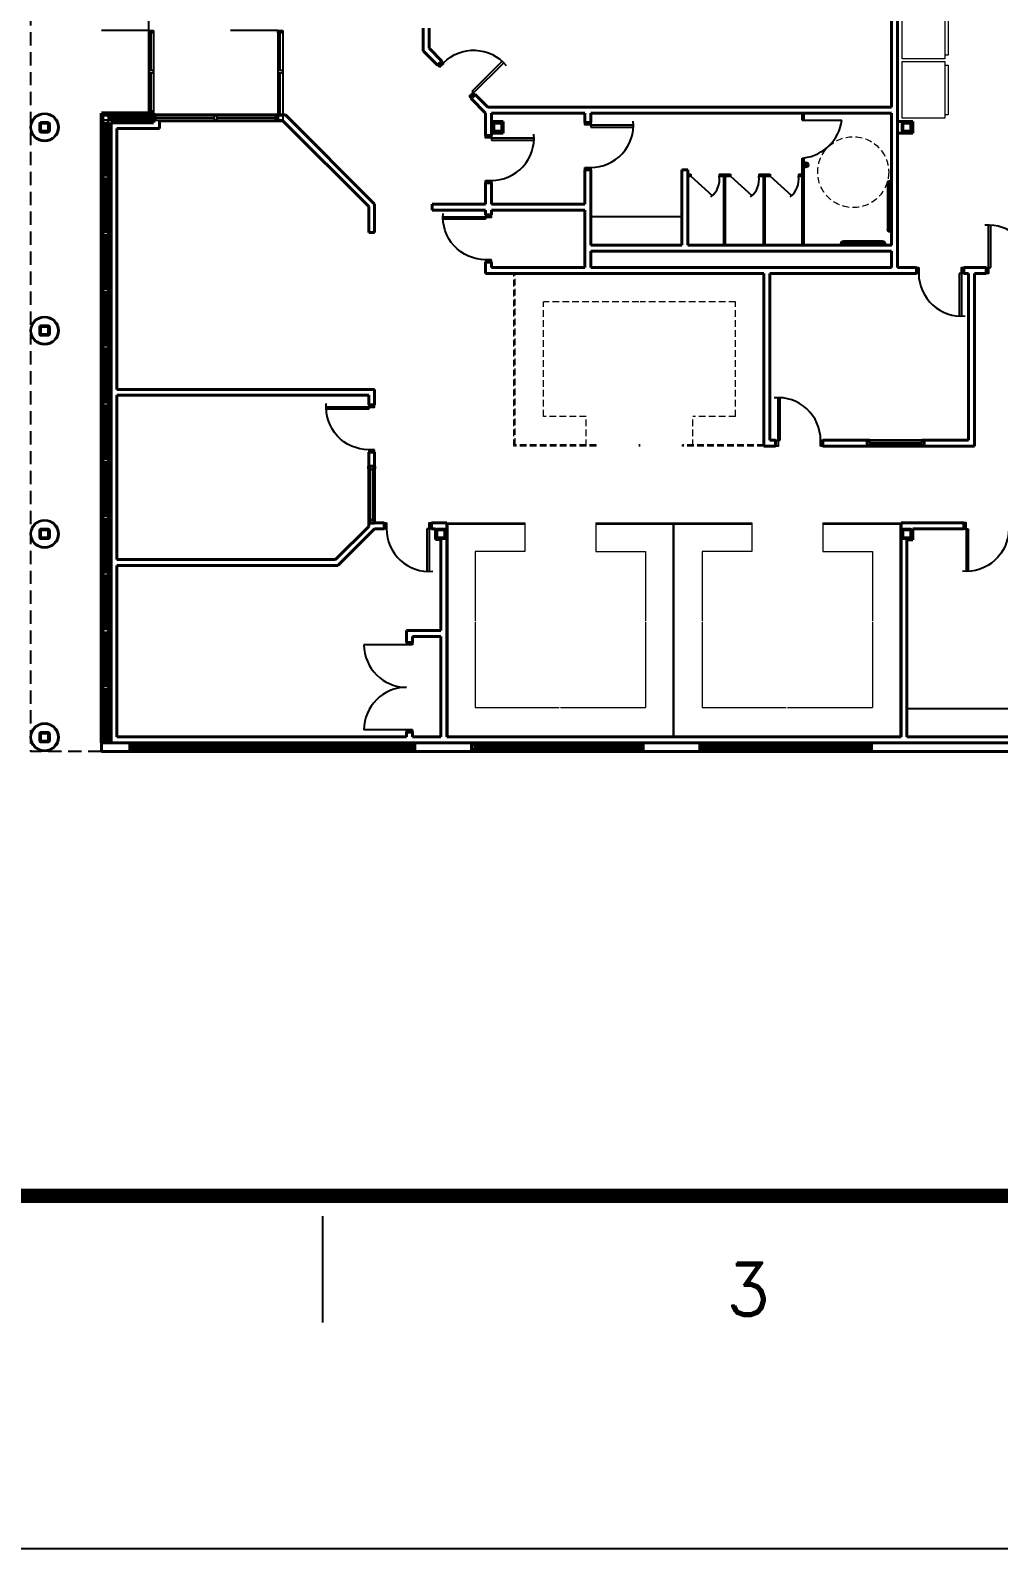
# Model space of a CAD drawing. Header units: inches. Extents: x -1028 to 37906, y -2339 to 19896.
# Drawn here: x 278 to 1096, y -2339 to -1055 of the extents above; entities that cross this region are included whole.
import ezdxf
from ezdxf.enums import TextEntityAlignment as Align

# ---------------------------------------------------------------- set-up
doc = ezdxf.new("R2010")
doc.units = ezdxf.units.IN
doc.header["$LTSCALE"] = 90
doc.header["$MEASUREMENT"] = 0
doc.linetypes.add('HIDDEN2', pattern=[0.1875, 0.125, -0.0625])
doc.linetypes.add('X02461AFP1$0$HIDDEN4', pattern=[0.09375, 0.0625, -0.03125])
for name, color, linetype in [('BORD', 96, 'Continuous'), ('EXTRA', 35, 'Continuous'), ('FDIM', 2, 'Continuous'), ('TEXTL', 2, 'Continuous')]:
    doc.layers.add(name, color=color, linetype=linetype)
for name, color, linetype, lineweight in [('X02461AFP1$0$UCNT', 4, 'Continuous', 25), ('X02461AFP1$0$UCOLS', 6, 'Continuous', 40), ('X02461AFP1$0$UCOLS1', 2, 'Continuous', 25), ('X02461AFP1$0$UCOLS2', 2, 'Continuous', 25), ('X02461AFP1$0$UCOLS3', 6, 'Continuous', 40), ('X02461AFP1$0$UDR', 1, 'Continuous', 25), ('X02461AFP1$0$UFLD', 4, 'Continuous', 25), ('X02461AFP1$0$UFUT_FURN', 9, 'X02461AFP1$0$HIDDEN4', 13), ('X02461AFP1$0$UGL', 2, 'Continuous', 25), ('X02461AFP1$0$UHANDICAP', 8, 'X02461AFP1$0$HIDDEN4', 13), ('X02461AFP1$0$UKIT_EQ', 9, 'Continuous', 13), ('X02461AFP1$0$UMEZZ', 2, 'HIDDEN2', 25), ('X02461AFP1$0$UPLMA', 1, 'Continuous', 25), ('X02461AFP1$0$UPWALL', 9, 'Continuous', 13), ('X02461AFP1$0$USIDEWALK', 4, 'Continuous', 25), ('X02461AFP1$0$UTACC', 1, 'Continuous', 25), ('X02461AFP1$0$UWC2', 3, 'Continuous', 50), ('X02461AFP1$0$UWI2', 6, 'Continuous', 40), ('X02461AFP1$0$UWIN_GL', 2, 'Continuous', 25), ('X02461AFP1$0$UWINJ', 4, 'Continuous', 25), ('X02461AFP1$0$UWS1', 6, 'Continuous', 40), ('X02461AFP1$0$UWT', 7, 'Continuous', 40)]:
    doc.layers.add(name, color=color, linetype=linetype, lineweight=lineweight)
doc.styles.add('DCMARCH', font='stylu.ttf', dxfattribs={"width": 0.75, "oblique": 15})
doc.styles.add('Romand', font='romand.shx')
doc.styles.add('Simplex', font='simplex.shx')

# ---------------------------------------------------------------- blocks, each defined once
blk = doc.blocks.new('sbord_d')
at = {"layer": 'BORD'}
blk.add_line((4, -0.0625), (4, -0.3125), dxfattribs=at)
at = {"layer": 'BORD', "const_width": 0.0313}
blk.add_lwpolyline([(-0.0156, -0.0156), (32.0156, -0.0156), (32.0156, 20.0156), (-0.0156, 20.0156)], close=True, dxfattribs=at)
at = {"layer": 'EXTRA'}
for points in [[(-0.3125, -0.8438), (32.3125, -0.8438), (32.3125, 20.8438), (-0.3125, 20.8438)], [(0, 0), (32, 0), (32, 20), (0, 20)]]:
    blk.add_lwpolyline(points, close=True, dxfattribs=at)
at = {"layer": 'BORD', "style": 'Romand'}
blk.add_text('3', height=0.125, dxfattribs=at).set_placement((5, -0.2344), align=Align.MIDDLE)
at = {"layer": 'TEXTL', "flags": 8}
for tag, height, style, p in [('TITLE1', 0.1562, 'Simplex', (30.2656, 2.776)), ('TITLE2', 0.1562, 'Simplex', (30.2656, 2.4427)), ('CHK', 0.0938, 'Simplex', (29.8281, 0.8828)), ('APP', 0.0938, 'Simplex', (30.7031, 0.8828)), ('JOB#', 0.125, 'Romand', (30.1198, 0.1328)), ('SHT', 0.125, 'Romand', (31.1927, 0.1328)), ('REV', 0.125, 'Romand', (31.7891, 0.1328))]:
    blk.add_attdef(tag, text='', height=height, dxfattribs=dict(at, style=style)).set_placement(p, align=Align.MIDDLE)
at = {"layer": 'TEXTL', "style": 'Simplex', "flags": 8}
for tag, height, p in [('CUSTOMER', 0.1562, (30.2656, 1.6968)), ('LOCATION', 0.125, (30.2656, 1.3635)), ('REVC', 0.0781, (20.2594, 0.9448)), ('CCHK', 0.0781, (27.2554, 0.9434)), ('REVB', 0.0781, (20.2594, 0.6948)), ('BCHK', 0.0781, (27.2554, 0.6834)), ('REVA', 0.0781, (20.2594, 0.4448)), ('ACHK', 0.0781, (27.2554, 0.4434))]:
    blk.add_attdef(tag, text='', height=height, dxfattribs=at).set_placement(p, align=Align.CENTER)
at = {"layer": 'TEXTL', "flags": 8}
for tag, p, height, style in [('REVCDESC', (20.6253, 0.9434), 0.0781, 'Simplex'), ('REVBDESC', (20.6253, 0.6834), 0.0781, 'Simplex'), ('REVADESC', (20.6253, 0.4434), 0.0781, 'Simplex'), ('DWG#', (30.0549, -0.5661), 0.0938, 'Romand')]:
    blk.add_attdef(tag, p, '', height=height, dxfattribs=dict(at, style=style))
at = {"layer": 'TEXTL', "style": 'DCMARCH', "oblique": 15, "width": 0.75, "flags": 8}
for tag, p in [('CBY', (26.7554, 0.9434)), ('BBY', (26.7554, 0.6834)), ('ABY', (26.7554, 0.4434))]:
    blk.add_attdef(tag, text='', height=0.0781, dxfattribs=at).set_placement(p, align=Align.CENTER)
at = {"layer": 'TEXTL', "style": 'Simplex', "flags": 8}
for tag, height, width, p, p2 in [('CAPP', 0.0781, 1.292308, (27.5883, 0.9437), (27.9633, 0.9437)), ('CDT', 0.0781, 1.866, (28.0712, 0.9434), (28.46, 0.9434)), ('SCALE', 0.0938, 1.702732, (31.2344, 0.8374), (31.9413, 0.8374)), ('BAPP', 0.0781, 1.292308, (27.5883, 0.6834), (27.9633, 0.6834)), ('BDT', 0.0781, 1.866, (28.0712, 0.6831), (28.46, 0.6831)), ('PLOT#', 0.0938, 8.555556, (31.2344, 0.4624), (31.9219, 0.4624)), ('DATE', 0.0938, 2.134634, (28.6094, 0.4624), (29.3146, 0.4624)), ('CHKDT', 0.0938, 1.555556, (29.4844, 0.4624), (30.1719, 0.4624)), ('APPDT', 0.0938, 1.555556, (30.3594, 0.4624), (31.0469, 0.4624)), ('AAPP', 0.0781, 1.275949, (27.5881, 0.4434), (27.9631, 0.4434)), ('ADT', 0.0781, 1.833263, (28.0712, 0.4434), (28.46, 0.4434))]:
    blk.add_attdef(tag, text='', height=height, dxfattribs=dict(at, width=width)).set_placement(p, p2, align=Align.FIT)
at = {"layer": 'TEXTL', "style": 'DCMARCH', "oblique": 15, "width": 0.75, "flags": 8}
blk.add_attdef('DRBY', (28.5931, 0.8208), '', height=0.125, dxfattribs=at)
blk = doc.blocks.new('X02461AFP1$0$30DRM')
for p, q in [((2, 2.5), (2, 38.5)), ((3.8, 2.5), (3.8, 38.4)), ((2, 2.5), (3.8, 2.5)), ((3.8, 2.5), (3.8, 2.5))]:
    blk.add_line(p, q)
for points in [[(0, -2.5), (0, 2.5), (2, 2.5), (2, -2.5)], [(38, -2.5), (38, 2.5), (40, 2.5), (40, -2.5)]]:
    blk.add_lwpolyline(points, close=True)
blk.add_arc((2, 2.5), 36, 0, 95)
blk = doc.blocks.new('X02461AFP1$0$HC_GRBAR')
at = {"layer": 'Defpoints'}
for p, q in [((0, 0), (0, -0.1)), ((0.1, -0.1), (-0.1, -0.1))]:
    blk.add_line(p, q, dxfattribs=at)
at = {"layer": 'X02461AFP1$0$UPLMA'}
for p, q in [((0, 55.4), (0, 52.4)), ((0.5, 55.4), (0, 55.4)), ((0, 52.4), (0.5, 52.4)), ((0.5, 52.4), (0.5, 55.4)), ((0.5, 54.7), (1.2, 54.7)), ((0.5, 53.2), (1.2, 53.2)), ((2, 52.4), (2, 13.4)), ((3.5, 52.4), (3.5, 13.4)), ((0, 10.4), (0, 13.4)), ((0, 13.4), (0.5, 13.4)), ((0.5, 13.4), (0.5, 10.4)), ((0.5, 10.4), (0, 10.4)), ((0.5, 12.7), (1.2, 12.7)), ((0.5, 11.2), (1.2, 11.2)), ((4.6, 0.4), (7.6, 0.4)), ((4.6, -0.1), (4.6, 0.4)), ((5.3, 0.4), (5.3, 1.2)), ((6.8, 0.4), (6.8, 1.2)), ((7.6, 3.4), (40.6, 3.4)), ((7.6, 1.9), (40.6, 1.9)), ((7.6, 0.4), (7.6, -0.1)), ((43.6, 0.4), (40.6, 0.4)), ((40.6, 0.4), (40.6, -0.1)), ((41.3, 0.4), (41.3, 1.2)), ((42.8, 0.4), (42.8, 1.2)), ((43.6, -0.1), (43.6, 0.4)), ((7.6, -0.1), (4.6, -0.1)), ((40.6, -0.1), (43.6, -0.1))]:
    blk.add_line(p, q, dxfattribs=at)
for centre, radius, start, end in [((1.2, 52.4), 0.75, 0, 90), ((1.2, 52.4), 2.25, 0, 90), ((1.2, 13.4), 2.25, 270, 0), ((1.2, 13.4), 0.75, 270, 0), ((7.6, 1.2), 2.25, 90, 180), ((7.6, 1.2), 0.75, 90, 180), ((40.6, 1.2), 2.25, 0, 90), ((40.6, 1.2), 0.75, 0, 90)]:
    blk.add_arc(centre, radius, start, end, dxfattribs=at)
blk = doc.blocks.new('X02461AFP1$0$VENDING')
at = {"color": 0}
for p, q in [((-24, 0), (-24, -36)), ((24, 0), (-24, 0)), ((24, -36), (24, 0)), ((-24, -36), (24, -36)), ((-21, -36), (-21, -39)), ((21, -39), (21, -36)), ((-21, -39), (21, -39))]:
    blk.add_line(p, q, dxfattribs=at)

msp = doc.modelspace()

# ---------------------------------------------------------------- linework, layer by layer
at = {"layer": 'X02461AFP1$0$UCNT'}
for p, q in [((828.729483, -1212.769683), (751.729483, -1212.769683)), ((1018.978386, -1628.769683), (1145.978386, -1628.769683))]:
    msp.add_line(p, q, dxfattribs=at)
at = {"layer": 'X02461AFP1$0$UCOLS'}
for points in [[(292.729483, -1141.019683, 0.4142135624), (293.979483, -1139.769683), (293.979483, -1134.269683, 0.4142135624), (292.729483, -1133.019683), (287.229483, -1133.019683, 0.4142135624), (285.979483, -1134.269683), (285.979483, -1139.769683, 0.4142135624), (287.229483, -1141.019683)], [(292.729483, -1140.394683, 0.4142135624), (293.354483, -1139.769683), (293.354483, -1134.269683, 0.4142135624), (292.729483, -1133.644683), (287.229483, -1133.644683, 0.4142135624), (286.604483, -1134.269683), (286.604483, -1139.769683, 0.4142135624), (287.229483, -1140.394683)], [(675.754465, -1141.019683, 0.4142135624), (677.004465, -1139.769683), (677.004465, -1134.269683, 0.4142135624), (675.754465, -1133.019683), (670.254465, -1133.019683, 0.4142135624), (669.004465, -1134.269683), (669.004465, -1139.769683, 0.4142135624), (670.254465, -1141.019683)], [(675.754465, -1140.394683, 0.4142135624), (676.379465, -1139.769683), (676.379465, -1134.269683, 0.4142135624), (675.754465, -1133.644683), (670.254465, -1133.644683, 0.4142135624), (669.629465, -1134.269683), (669.629465, -1139.769683, 0.4142135624), (670.254465, -1140.394683)], [(1021.728386, -1141.019683, 0.4142135624), (1022.978386, -1139.769683), (1022.978386, -1134.269683, 0.4142135624), (1021.728386, -1133.019683), (1016.228386, -1133.019683, 0.4142135624), (1014.978386, -1134.269683), (1014.978386, -1139.769683, 0.4142135624), (1016.228386, -1141.019683)], [(1021.728386, -1140.394683, 0.4142135624), (1022.353386, -1139.769683), (1022.353386, -1134.269683, 0.4142135624), (1021.728386, -1133.644683), (1016.228386, -1133.644683, 0.4142135624), (1015.603386, -1134.269683), (1015.603386, -1139.769683, 0.4142135624), (1016.228386, -1140.394683)], [(292.729483, -1485.019683, 0.4142135624), (293.979483, -1483.769683), (293.979483, -1478.269683, 0.4142135624), (292.729483, -1477.019683), (287.229483, -1477.019683, 0.4142135624), (285.979483, -1478.269683), (285.979483, -1483.769683, 0.4142135624), (287.229483, -1485.019683)], [(627.728386, -1485.019683, 0.4142135624), (628.978386, -1483.769683), (628.978386, -1478.269683, 0.4142135624), (627.728386, -1477.019683), (622.228386, -1477.019683, 0.4142135624), (620.978386, -1478.269683), (620.978386, -1483.769683, 0.4142135624), (622.228386, -1485.019683)], [(1021.728386, -1485.019683, 0.4142135624), (1022.978386, -1483.769683), (1022.978386, -1478.269683, 0.4142135624), (1021.728386, -1477.019683), (1016.228386, -1477.019683, 0.4142135624), (1014.978386, -1478.269683), (1014.978386, -1483.769683, 0.4142135624), (1016.228386, -1485.019683)], [(292.729483, -1484.394683, 0.4142135624), (293.354483, -1483.769683), (293.354483, -1478.269683, 0.4142135624), (292.729483, -1477.644683), (287.229483, -1477.644683, 0.4142135624), (286.604483, -1478.269683), (286.604483, -1483.769683, 0.4142135624), (287.229483, -1484.394683)], [(627.728386, -1484.394683, 0.4142135624), (628.353386, -1483.769683), (628.353386, -1478.269683, 0.4142135624), (627.728386, -1477.644683), (622.228386, -1477.644683, 0.4142135624), (621.603386, -1478.269683), (621.603386, -1483.769683, 0.4142135624), (622.228386, -1484.394683)], [(1021.728386, -1484.394683, 0.4142135624), (1022.353386, -1483.769683), (1022.353386, -1478.269683, 0.4142135624), (1021.728386, -1477.644683), (1016.228386, -1477.644683, 0.4142135624), (1015.603386, -1478.269683), (1015.603386, -1483.769683, 0.4142135624), (1016.228386, -1484.394683)], [(292.729483, -1657.019683, 0.4142135624), (293.979483, -1655.769683), (293.979483, -1650.269683, 0.4142135624), (292.729483, -1649.019683), (287.229483, -1649.019683, 0.4142135624), (285.979483, -1650.269683), (285.979483, -1655.769683, 0.4142135624), (287.229483, -1657.019683)], [(292.729483, -1656.394683, 0.4142135624), (293.354483, -1655.769683), (293.354483, -1650.269683, 0.4142135624), (292.729483, -1649.644683), (287.229483, -1649.644683, 0.4142135624), (286.604483, -1650.269683), (286.604483, -1655.769683, 0.4142135624), (287.229483, -1656.394683)]]:
    msp.add_lwpolyline(points, format="xyb", close=True, dxfattribs=at)
at = {"layer": 'X02461AFP1$0$UCOLS1'}
for centre, radius in [((289.979483, -1137.019683), 12), ((289.979483, -1137.019683), 11.25), ((289.979483, -1481.019683), 12), ((289.979483, -1481.019683), 11.25), ((289.979483, -1653.019683), 12), ((289.979483, -1653.019683), 11.25)]:
    msp.add_circle(centre, radius, dxfattribs=at)
at = {"layer": 'X02461AFP1$0$UCOLS2'}
for radius in [12, 11.25]:
    msp.add_circle((289.979483, -1309.019683), radius, dxfattribs=at)
at = {"layer": 'X02461AFP1$0$UCOLS3'}
for points in [[(292.729483, -1313.019683, 0.4142135624), (293.979483, -1311.769683), (293.979483, -1306.269683, 0.4142135624), (292.729483, -1305.019683), (287.229483, -1305.019683, 0.4142135624), (285.979483, -1306.269683), (285.979483, -1311.769683, 0.4142135624), (287.229483, -1313.019683)], [(292.729483, -1312.394683, 0.4142135624), (293.354483, -1311.769683), (293.354483, -1306.269683, 0.4142135624), (292.729483, -1305.644683), (287.229483, -1305.644683, 0.4142135624), (286.604483, -1306.269683), (286.604483, -1311.769683, 0.4142135624), (287.229483, -1312.394683)]]:
    msp.add_lwpolyline(points, format="xyb", close=True, dxfattribs=at)
at = {"layer": 'X02461AFP1$0$UDR'}
for p, q in [((377.979483, -1055.019683), (337.979483, -1055.019683)), ((487.229483, -1055.019683), (447.229483, -1055.019683)), ((595.978386, -1574.769683), (559.978386, -1574.769683)), ((600.978386, -1572.769683), (595.978386, -1572.769683)), ((595.978386, -1572.769683), (595.978386, -1574.769683)), ((600.978386, -1574.769683), (595.978386, -1574.769683)), ((600.978386, -1572.769683), (600.978386, -1574.769683)), ((595.978386, -1646.769683), (559.978386, -1646.769683)), ((600.978386, -1646.769683), (595.978386, -1646.769683)), ((595.978386, -1648.769683), (595.978386, -1646.769683)), ((600.978386, -1648.769683), (595.978386, -1648.769683)), ((600.978386, -1646.769683), (600.978386, -1648.769683))]:
    msp.add_line(p, q, dxfattribs=at)
for centre, start, end in [((595.978386, -1574.769683), 180, 270), ((595.978386, -1646.769683), 90, 180)]:
    msp.add_arc(centre, 36, start, end, dxfattribs=at)
at = {"layer": 'X02461AFP1$0$UFLD'}
for p, q in [((931.917663, -1167.165866), (931.917663, -1170.405137)), ((932.867077, -1166.620447), (932.867077, -1170.950556)), ((933.658256, -1166.542615), (933.658256, -1171.028388)), ((934.60767, -1166.838788), (934.60767, -1170.732215))]:
    msp.add_line(p, q, dxfattribs=at)
msp.add_circle((933.479483, -1168.785501), 2.25, dxfattribs=at)
at = {"layer": 'X02461AFP1$0$UFUT_FURN'}
for p, q in [((686.729483, -1406.769683), (686.729483, -1260.769683)), ((687.729483, -1405.769683), (687.729483, -1260.769683)), ((711.729483, -1381.769683), (711.729483, -1284.769683)), ((792.351002, -1284.769683), (711.729483, -1284.769683)), ((873.972521, -1284.769683), (793.351002, -1284.769683)), ((873.972521, -1381.769683), (873.972521, -1284.769683)), ((747.729483, -1381.769683), (711.729483, -1381.769683)), ((747.729483, -1406.769683), (747.729483, -1381.769683)), ((837.972521, -1406.769683), (837.972521, -1381.769683)), ((873.972521, -1381.769683), (837.972521, -1381.769683)), ((756.351002, -1406.769683), (686.729483, -1406.769683)), ((756.351002, -1405.769683), (687.729483, -1405.769683)), ((756.351002, -1406.769683), (756.351002, -1405.769683)), ((793.351002, -1405.769683), (792.351002, -1405.769683)), ((793.351002, -1406.769683), (792.351002, -1406.769683)), ((897.972521, -1405.769683), (829.351002, -1405.769683)), ((829.351002, -1406.769683), (829.351002, -1405.769683)), ((897.972521, -1406.769683), (829.351002, -1406.769683))]:
    msp.add_line(p, q, dxfattribs=at)
at = {"layer": 'X02461AFP1$0$UGL'}
for p, q in [((377.979483, -1055.019683), (377.979483, -1125.019683)), ((377.979483, -1055.019683), (381.979483, -1055.019683)), ((381.979483, -1055.019683), (381.979483, -1125.019683)), ((487.229483, -1055.019683), (487.229483, -1131.019683)), ((487.229483, -1055.019683), (491.229483, -1055.019683)), ((491.229483, -1055.019683), (491.229483, -1131.019683)), ((339.604483, -1127.019683), (339.604483, -1655.769683)), ((339.604483, -1127.019683), (379.979483, -1127.019683)), ((343.604483, -1129.019683), (343.604483, -1655.769683)), ((383.979483, -1127.019683), (485.229483, -1127.019683)), ((343.604483, -1131.019683), (381.979483, -1131.019683)), ((383.979483, -1131.019683), (485.229483, -1131.019683)), ((602.979483, -1659.123545), (361.979483, -1659.123545)), ((602.979483, -1663.123545), (361.979483, -1663.123545)), ((795.979483, -1659.123545), (650.979483, -1659.123545)), ((795.979483, -1663.123545), (650.979483, -1663.123545)), ((986.979483, -1659.123545), (843.979483, -1659.123545)), ((986.979483, -1663.123545), (843.979483, -1663.123545))]:
    msp.add_line(p, q, dxfattribs=at)
at = {"layer": 'X02461AFP1$0$UGL', "color": 2, "lineweight": 25}
for p, q in [((379.979483, -1089.019683), (379.979483, -1057.019683)), ((489.229483, -1089.019683), (489.229483, -1057.019683)), ((379.979483, -1123.019683), (379.979483, -1091.019683)), ((489.229483, -1127.019683), (489.229483, -1091.019683)), ((345.604483, -1128.519683), (379.979483, -1128.519683)), ((345.604483, -1129.519683), (379.979483, -1129.519683)), ((383.979483, -1129.019683), (433.604483, -1129.019683)), ((435.604483, -1129.019683), (485.229483, -1129.019683))]:
    msp.add_line(p, q, dxfattribs=at)
for points in [[(381.979483, -1055.019683), (381.979483, -1057.019683), (377.979483, -1057.019683), (377.979483, -1055.019683)], [(491.229483, -1055.019683), (491.229483, -1057.019683), (487.229483, -1057.019683), (487.229483, -1055.019683)], [(381.979483, -1091.019683), (381.979483, -1089.019683), (377.979483, -1089.019683), (377.979483, -1091.019683)], [(491.229483, -1091.019683), (491.229483, -1089.019683), (487.229483, -1089.019683), (487.229483, -1091.019683)], [(343.604483, -1131.019683), (345.604483, -1131.019683), (345.604483, -1127.019683), (343.604483, -1127.019683)], [(381.979483, -1123.019683), (381.979483, -1125.019683), (377.979483, -1125.019683), (377.979483, -1123.019683)], [(379.979483, -1127.019683), (381.979483, -1127.019683), (381.979483, -1131.019683), (379.979483, -1131.019683)], [(383.979483, -1127.019683), (381.979483, -1127.019683), (381.979483, -1131.019683), (383.979483, -1131.019683)], [(433.604483, -1127.019683), (435.604483, -1127.019683), (435.604483, -1131.019683), (433.604483, -1131.019683)], [(485.229483, -1127.019683), (487.229483, -1127.019683), (487.229483, -1131.019683), (485.229483, -1131.019683)], [(491.229483, -1127.019683), (491.229483, -1131.019683), (487.229483, -1131.019683), (487.229483, -1127.019683)], [(339.604483, -1131.019683), (339.604483, -1133.019683), (343.604483, -1133.019683), (343.604483, -1131.019683)], [(339.604483, -1178.019683), (339.604483, -1180.019683), (343.604483, -1180.019683), (343.604483, -1178.019683)], [(339.604483, -1226.019683), (339.604483, -1228.019683), (343.604483, -1228.019683), (343.604483, -1226.019683)], [(339.604483, -1274.019683), (339.604483, -1276.019683), (343.604483, -1276.019683), (343.604483, -1274.019683)], [(339.604483, -1322.019683), (339.604483, -1324.019683), (343.604483, -1324.019683), (343.604483, -1322.019683)], [(339.604483, -1370.019683), (339.604483, -1372.019683), (343.604483, -1372.019683), (343.604483, -1370.019683)], [(339.604483, -1418.019683), (339.604483, -1420.019683), (343.604483, -1420.019683), (343.604483, -1418.019683)], [(339.604483, -1466.019683), (339.604483, -1468.019683), (343.604483, -1468.019683), (343.604483, -1466.019683)], [(339.604483, -1514.019683), (339.604483, -1516.019683), (343.604483, -1516.019683), (343.604483, -1514.019683)], [(339.604483, -1562.019683), (339.604483, -1564.019683), (343.604483, -1564.019683), (343.604483, -1562.019683)], [(339.604483, -1610.019683), (339.604483, -1612.019683), (343.604483, -1612.019683), (343.604483, -1610.019683)], [(339.604483, -1655.769683), (339.604483, -1657.769683), (343.604483, -1657.769683), (343.604483, -1655.769683)], [(363.979483, -1663.123545), (361.979483, -1663.123545), (361.979483, -1659.123545), (363.979483, -1659.123545)], [(410.979483, -1663.123545), (408.979483, -1663.123545), (408.979483, -1659.123545), (410.979483, -1659.123545)], [(458.979483, -1663.123545), (456.979483, -1663.123545), (456.979483, -1659.123545), (458.979483, -1659.123545)], [(506.979483, -1663.123545), (504.979483, -1663.123545), (504.979483, -1659.123545), (506.979483, -1659.123545)], [(554.979483, -1663.123545), (552.979483, -1663.123545), (552.979483, -1659.123545), (554.979483, -1659.123545)], [(602.979483, -1663.123545), (600.979483, -1663.123545), (600.979483, -1659.123545), (602.979483, -1659.123545)], [(652.979483, -1663.123545), (650.979483, -1663.123545), (650.979483, -1659.123545), (652.979483, -1659.123545)], [(700.979483, -1663.123545), (698.979483, -1663.123545), (698.979483, -1659.123545), (700.979483, -1659.123545)], [(748.979483, -1663.123545), (746.979483, -1663.123545), (746.979483, -1659.123545), (748.979483, -1659.123545)], [(795.979483, -1663.123545), (793.979483, -1663.123545), (793.979483, -1659.123545), (795.979483, -1659.123545)], [(845.979483, -1663.123545), (843.979483, -1663.123545), (843.979483, -1659.123545), (845.979483, -1659.123545)], [(893.979483, -1663.123545), (891.979483, -1663.123545), (891.979483, -1659.123545), (893.979483, -1659.123545)], [(941.979483, -1663.123545), (939.979483, -1663.123545), (939.979483, -1659.123545), (941.979483, -1659.123545)], [(988.979483, -1663.123545), (986.979483, -1663.123545), (986.979483, -1659.123545), (988.979483, -1659.123545)]]:
    msp.add_lwpolyline(points, close=True, dxfattribs=at)
msp.add_lwpolyline([(343.604483, -1127.019683), (343.604483, -1129.019683)], dxfattribs=at)
at = {"layer": 'X02461AFP1$0$UHANDICAP'}
msp.add_circle((973.555829, -1174.953614), 30, dxfattribs=at)
at = {"layer": 'X02461AFP1$0$UMEZZ'}
for p in [(277.979483, -449.019683), (337.979483, -1665.019683)]:
    msp.add_line(p, (277.979483, -1665.019683), dxfattribs=at)
at = {"layer": 'X02461AFP1$0$UPLMA'}
for p, q in [((930.479483, -1131.019683), (930.479483, -1125.019683)), ((931.979483, -1131.019683), (931.979483, -1125.019683)), ((930.479483, -1131.019683), (931.979483, -1131.019683)), ((931.979483, -1131.019683), (963.979483, -1131.019683)), ((930.479483, -1236.769683), (930.479483, -1163.019683)), ((930.479483, -1163.019683), (931.979483, -1163.019683)), ((931.979483, -1236.769683), (931.979483, -1163.019683)), ((833.729483, -1176.769683), (836.229483, -1176.769683)), ((833.729483, -1178.269683), (836.229483, -1178.269683)), ((836.229483, -1176.769683), (836.229483, -1178.269683)), ((836.229483, -1178.269683), (854.339314, -1194.749812)), ((860.229483, -1176.769683), (860.229483, -1178.269683)), ((860.229483, -1176.769683), (869.729483, -1176.769683)), ((860.229483, -1178.269683), (869.729483, -1178.269683)), ((864.229483, -1236.769683), (864.229483, -1178.269683)), ((865.729483, -1236.769683), (865.729483, -1178.269683)), ((869.729483, -1176.769683), (869.729483, -1178.269683)), ((869.729483, -1178.269683), (887.839314, -1194.749812)), ((893.729483, -1176.769683), (903.229483, -1176.769683)), ((893.729483, -1176.769683), (893.729483, -1178.269683)), ((893.729483, -1178.269683), (903.229483, -1178.269683)), ((897.729483, -1236.769683), (897.729483, -1178.269683)), ((899.229483, -1236.769683), (899.229483, -1178.269683)), ((903.229483, -1176.769683), (903.229483, -1178.269683)), ((903.229483, -1178.269683), (921.339314, -1194.749812)), ((927.229483, -1176.769683), (930.479483, -1176.769683)), ((927.229483, -1176.769683), (927.229483, -1178.269683)), ((927.229483, -1178.269683), (930.479483, -1178.269683))]:
    msp.add_line(p, q, dxfattribs=at)
for centre, radius, start, end in [((926.839294, -1125.843189), 37.499196, 277.878603236, 352.065392195), ((842.606526, -1181.396736), 17.898242, 306.653537937, 10.061949558), ((876.106526, -1181.396736), 17.898242, 306.653537937, 10.061949558), ((909.606526, -1181.396736), 17.898242, 306.653537937, 10.061949558)]:
    msp.add_arc(centre, radius, start, end, dxfattribs=at)
at = {"layer": 'X02461AFP1$0$UPWALL'}
for p, q in [((629.978386, -1471.769683), (629.978386, -1652.769683)), ((629.978386, -1471.769683), (695.978386, -1471.769683)), ((630.978386, -1471.769683), (630.978386, -1652.769683)), ((630.978386, -1472.769683), (695.978386, -1472.769683)), ((695.978386, -1471.769683), (695.978386, -1495.769683)), ((755.978386, -1471.769683), (755.978386, -1495.769683)), ((755.978386, -1471.769683), (821.978386, -1471.769683)), ((755.978386, -1472.769683), (820.978386, -1472.769683)), ((820.978386, -1471.769683), (820.978386, -1652.769683)), ((821.978386, -1471.769683), (821.978386, -1652.769683)), ((821.978386, -1471.769683), (887.978386, -1471.769683)), ((821.978386, -1472.769683), (887.978386, -1472.769683)), ((887.978386, -1471.769683), (887.978386, -1495.769683)), ((947.978386, -1471.769683), (947.978386, -1495.769683)), ((947.978386, -1471.769683), (1013.978386, -1471.769683)), ((947.978386, -1472.769683), (1012.978386, -1472.769683)), ((1012.978386, -1471.769683), (1012.978386, -1652.769683)), ((1013.978386, -1471.769683), (1013.978386, -1652.769683)), ((695.978386, -1495.769683), (653.978386, -1495.769683)), ((653.978386, -1495.769683), (653.978386, -1554.769683)), ((755.978386, -1495.769683), (797.978386, -1495.769683)), ((797.978386, -1495.769683), (797.978386, -1554.769683)), ((845.978386, -1495.769683), (845.978386, -1554.769683)), ((887.978386, -1495.769683), (845.978386, -1495.769683)), ((947.978386, -1495.769683), (989.978386, -1495.769683)), ((989.978386, -1495.769683), (989.978386, -1554.769683)), ((653.978386, -1555.769683), (653.978386, -1627.769683)), ((797.978386, -1555.769683), (797.978386, -1627.769683)), ((845.978386, -1555.769683), (845.978386, -1627.769683)), ((989.978386, -1555.769683), (989.978386, -1627.769683)), ((653.978386, -1627.769683), (724.978386, -1627.769683)), ((725.978386, -1627.769683), (797.978386, -1627.769683)), ((845.978386, -1627.769683), (916.978386, -1627.769683)), ((917.978386, -1627.769683), (989.978386, -1627.769683))]:
    msp.add_line(p, q, dxfattribs=at)
at = {"layer": 'X02461AFP1$0$USIDEWALK'}
msp.add_line((377.979483, -1125.019683), (377.979483, -909.019683), dxfattribs=at)
at = {"layer": 'X02461AFP1$0$UWC2'}
for p, q in [((337.979483, -1657.769683), (337.979483, -1125.019683)), ((337.979483, -1125.019683), (381.979483, -1125.019683)), ((381.979483, -1125.019683), (381.979483, -1133.019683)), ((345.979483, -1657.769683), (345.979483, -1133.019683)), ((381.979483, -1133.019683), (345.979483, -1133.019683))]:
    msp.add_line(p, q, dxfattribs=at)
at = {"layer": 'X02461AFP1$0$UWI2'}
for p, q in [((907.972521, -1401.769683), (907.972521, -1406.769683)), ((947.972521, -1401.769683), (947.972521, -1406.769683)), ((595.978386, -1572.769683), (595.978386, -1562.769683))]:
    msp.add_line(p, q, dxfattribs=at)
at = {"layer": 'X02461AFP1$0$UWIN_GL'}
for p, q in [((341.104483, -1133.019683), (341.104483, -1178.019683)), ((342.104483, -1133.019683), (342.104483, -1178.019683)), ((341.104483, -1180.019683), (341.104483, -1226.019683)), ((342.104483, -1180.019683), (342.104483, -1226.019683)), ((341.104483, -1228.019683), (341.104483, -1274.019683)), ((342.104483, -1228.019683), (342.104483, -1274.019683)), ((341.104483, -1276.019683), (341.104483, -1322.019683)), ((342.104483, -1276.019683), (342.104483, -1322.019683)), ((341.104483, -1324.019683), (341.104483, -1370.019683)), ((342.104483, -1324.019683), (342.104483, -1370.019683)), ((341.104483, -1372.019683), (341.104483, -1418.019683)), ((342.104483, -1372.019683), (342.104483, -1418.019683)), ((1031.222547, -1405.24422), (987.722521, -1405.244221)), ((987.722521, -1405.244221), (987.722521, -1405.619221)), ((987.722521, -1405.619221), (1031.222547, -1405.61922)), ((1031.222547, -1405.24422), (1031.222547, -1405.61922)), ((341.104483, -1420.019683), (341.104483, -1466.019683)), ((342.104483, -1420.019683), (342.104483, -1466.019683)), ((567.415885, -1426.082157), (567.790885, -1426.082157)), ((567.415885, -1426.082157), (567.415886, -1469.582183)), ((567.790886, -1469.582183), (567.790885, -1426.082157)), ((341.104483, -1468.019683), (341.104483, -1514.019683)), ((342.104483, -1468.019683), (342.104483, -1514.019683)), ((567.415886, -1469.582183), (567.790886, -1469.582183)), ((341.104483, -1516.019683), (341.104483, -1562.019683)), ((342.104483, -1516.019683), (342.104483, -1562.019683)), ((341.104483, -1564.019683), (341.104483, -1610.019683)), ((342.104483, -1564.019683), (342.104483, -1610.019683)), ((341.104483, -1612.019683), (341.104483, -1655.769683)), ((342.104483, -1612.019683), (342.104483, -1655.769683)), ((600.979483, -1660.623545), (363.979483, -1660.623545)), ((600.979483, -1661.623545), (363.979483, -1661.623545)), ((793.979483, -1660.623545), (652.979483, -1660.623545)), ((793.979483, -1661.623545), (652.979483, -1661.623545)), ((986.979483, -1660.623545), (845.979483, -1660.623545)), ((986.979483, -1661.623545), (845.979483, -1661.623545))]:
    msp.add_line(p, q, dxfattribs=at)
at = {"layer": 'X02461AFP1$0$UWIN_GL', "color": 8, "lineweight": 13}
for p, q in [((987.722521, -1405.306721), (1031.222547, -1405.30672)), ((987.722521, -1405.556721), (1031.222547, -1405.55672)), ((567.478386, -1469.582183), (567.478385, -1426.082157)), ((567.728386, -1469.582183), (567.728385, -1426.082157))]:
    msp.add_line(p, q, dxfattribs=at)
at = {"layer": 'X02461AFP1$0$UWINJ'}
for p, q in [((987.472521, -1401.482648), (1032.472372, -1401.482646)), ((987.472521, -1403.295148), (1030.847547, -1403.295146)), ((987.472521, -1406.244221), (1030.847547, -1406.24422)), ((987.472521, -1407.119221), (1031.472547, -1407.11922)), ((563.654313, -1469.832183), (563.654311, -1424.832333)), ((565.466813, -1469.832183), (565.466811, -1426.457157)), ((568.415886, -1469.832183), (568.415885, -1426.457157)), ((569.290886, -1469.832183), (569.290885, -1425.832157))]:
    msp.add_line(p, q, dxfattribs=at)
for points in [[(987.472521, -1405.619221), (987.472521, -1405.244221), (988.097521, -1405.244221), (988.097521, -1403.295148), (987.472521, -1403.295148), (987.472521, -1401.420148), (985.472521, -1401.420148), (985.472521, -1401.957184), (985.535021, -1401.957184), (985.535021, -1401.482648), (987.410021, -1401.482648), (987.410021, -1403.357648), (988.035021, -1403.357648), (988.035021, -1405.181721), (987.410021, -1405.181721), (987.410021, -1407.056721), (985.535021, -1407.056721), (985.535021, -1406.582184), (985.472521, -1406.582184), (985.472521, -1407.119221), (987.472521, -1407.119221), (987.472521, -1406.244221), (988.097521, -1406.244221), (988.097521, -1405.619221)], [(987.472521, -1405.681721), (988.035021, -1405.681721), (988.035021, -1406.181721), (987.472521, -1406.181721)], [(1031.472547, -1405.61922), (1031.472547, -1405.24422), (1030.847547, -1405.24422), (1030.847547, -1403.295146), (1031.472547, -1403.295146), (1031.472547, -1401.420146), (1033.472547, -1401.420146), (1033.472547, -1401.957183), (1033.410047, -1401.957183), (1033.410047, -1401.482646), (1031.535047, -1401.482646), (1031.535047, -1403.357646), (1030.910047, -1403.357646), (1030.910047, -1405.18172), (1031.535047, -1405.18172), (1031.535047, -1407.05672), (1033.410047, -1407.05672), (1033.410047, -1406.582183), (1033.472547, -1406.582183), (1033.472547, -1407.11922), (1031.472547, -1407.11922), (1031.472547, -1406.24422), (1030.847547, -1406.24422), (1030.847547, -1405.61922)], [(1031.472547, -1405.68172), (1030.910047, -1405.68172), (1030.910047, -1406.18172), (1031.472547, -1406.18172)], [(567.790885, -1425.832157), (567.415885, -1425.832157), (567.415885, -1426.457157), (565.466811, -1426.457157), (565.466811, -1425.832157), (563.591811, -1425.832157), (563.591811, -1423.832157), (564.128848, -1423.832157), (564.128848, -1423.894657), (563.654311, -1423.894657), (563.654311, -1425.769657), (565.529311, -1425.769657), (565.529311, -1426.394657), (567.353385, -1426.394657), (567.353385, -1425.769657), (569.228385, -1425.769657), (569.228385, -1423.894657), (568.753848, -1423.894657), (568.753848, -1423.832157), (569.290885, -1423.832157), (569.290885, -1425.832157), (568.415885, -1425.832157), (568.415885, -1426.457157), (567.790885, -1426.457157)], [(567.853385, -1425.832157), (567.853385, -1426.394657), (568.353385, -1426.394657), (568.353385, -1425.832157)], [(567.790886, -1469.832183), (567.415886, -1469.832183), (567.415886, -1469.207183), (565.466813, -1469.207183), (565.466813, -1469.832183), (563.591813, -1469.832183), (563.591813, -1471.832183), (564.128849, -1471.832183), (564.128849, -1471.769683), (563.654313, -1471.769683), (563.654313, -1469.894683), (565.529313, -1469.894683), (565.529313, -1469.269683), (567.353386, -1469.269683), (567.353386, -1469.894683), (569.228386, -1469.894683), (569.228386, -1471.769683), (568.753849, -1471.769683), (568.753849, -1471.832183), (569.290886, -1471.832183), (569.290886, -1469.832183), (568.415886, -1469.832183), (568.415886, -1469.207183), (567.790886, -1469.207183)], [(567.853386, -1469.832183), (567.853386, -1469.269683), (568.353386, -1469.269683), (568.353386, -1469.832183)]]:
    msp.add_lwpolyline(points, close=True, dxfattribs=at)
at = {"layer": 'X02461AFP1$0$UWS1'}
for p, q in [((1005.979483, -1120.019683), (1005.979483, -914.019683)), ((1010.979483, -1125.019683), (1010.979483, -914.019683)), ((609.979483, -1072.269683), (609.979483, -1053.019683)), ((614.979483, -1070.198615), (614.979483, -1053.019683)), ((609.979483, -1072.269683), (622.212347, -1084.502547)), ((614.979483, -1070.198615), (625.747881, -1080.967014)), ((622.212347, -1084.502547), (625.747881, -1080.967014)), ((623.626561, -1085.916761), (627.162094, -1082.381227)), ((649.082405, -1111.372605), (652.617939, -1107.837071)), ((650.496618, -1112.786819), (654.032152, -1109.251285)), ((650.496618, -1112.786819), (662.729483, -1125.019683)), ((654.032152, -1109.251285), (664.80055, -1120.019683)), ((381.979483, -1126.519683), (487.229483, -1126.519683)), ((487.229483, -1126.519683), (493.478386, -1126.519683)), ((487.229483, -1126.519683), (487.229483, -1131.519683)), ((487.229483, -1126.519683), (487.229483, -1131.519683)), ((568.978386, -1202.019683), (493.478386, -1126.519683)), ((662.729483, -1125.019683), (662.729483, -1144.019683)), ((664.80055, -1120.019683), (1005.979483, -1120.019683)), ((667.729483, -1125.019683), (746.729483, -1125.019683)), ((667.729483, -1125.019683), (667.729483, -1144.019683)), ((746.729483, -1133.019683), (746.729483, -1125.019683)), ((751.729483, -1125.019683), (1005.979483, -1125.019683)), ((751.729483, -1133.019683), (751.729483, -1125.019683)), ((1005.979483, -1125.019683), (1005.979483, -1236.769683)), ((1010.979483, -1125.019683), (1010.979483, -1255.769683)), ((350.979483, -1358.769683), (350.979483, -1138.019683)), ((386.979483, -1138.019683), (350.979483, -1138.019683)), ((386.979483, -1131.519683), (487.229483, -1131.519683)), ((386.979483, -1131.519683), (386.979483, -1138.019683)), ((487.229483, -1131.519683), (491.407318, -1131.519683)), ((563.978386, -1204.090751), (491.407318, -1131.519683)), ((667.729483, -1132.019683), (677.55354, -1132.019683)), ((667.729483, -1142.019683), (677.55354, -1142.019683)), ((677.55354, -1142.019683), (677.55354, -1132.019683)), ((746.729483, -1133.019683), (751.729483, -1133.019683)), ((1010.979483, -1132.019683), (1023.978386, -1132.019683)), ((1010.979483, -1142.019683), (1023.978386, -1142.019683)), ((1023.978386, -1132.019683), (1023.978386, -1142.019683)), ((662.729483, -1144.019683), (667.729483, -1144.019683)), ((746.729483, -1173.019683), (746.729483, -1202.019683)), ((746.729483, -1173.019683), (751.729483, -1173.019683)), ((751.729483, -1173.019683), (751.729483, -1236.769683)), ((828.729483, -1173.019683), (833.729483, -1173.019683)), ((828.729483, -1236.769683), (828.729483, -1173.019683)), ((833.729483, -1236.769683), (833.729483, -1173.019683)), ((662.729483, -1184.019683), (662.729483, -1202.019683)), ((662.729483, -1184.019683), (667.729483, -1184.019683)), ((667.729483, -1184.019683), (667.729483, -1202.019683)), ((563.978386, -1226.019683), (563.978386, -1204.090751)), ((568.978386, -1226.019683), (568.978386, -1202.019683)), ((617.729483, -1202.019683), (617.729483, -1207.019683)), ((662.729483, -1202.019683), (617.729483, -1202.019683)), ((662.729483, -1207.019683), (617.729483, -1207.019683)), ((662.729483, -1207.019683), (662.729483, -1211.019683)), ((746.729483, -1202.019683), (667.729483, -1202.019683)), ((746.729483, -1207.019683), (667.729483, -1207.019683)), ((667.729483, -1207.019683), (667.729483, -1211.019683)), ((746.729483, -1207.019683), (746.729483, -1255.769683)), ((662.729483, -1211.019683), (667.729483, -1211.019683)), ((568.978386, -1226.019683), (563.978386, -1226.019683)), ((828.729483, -1236.769683), (751.729483, -1236.769683)), ((1005.979483, -1241.769683), (751.729483, -1241.769683)), ((751.729483, -1241.769683), (751.729483, -1255.769683)), ((1005.979483, -1236.769683), (833.729483, -1236.769683)), ((1005.979483, -1241.769683), (1005.979483, -1255.769683)), ((662.729483, -1251.019683), (662.729483, -1260.769683)), ((662.729483, -1251.019683), (667.729483, -1251.019683)), ((667.729483, -1251.019683), (667.729483, -1255.769683)), ((746.729483, -1255.769683), (667.729483, -1255.769683)), ((1005.979483, -1255.769683), (751.729483, -1255.769683)), ((1010.979483, -1255.769683), (1026.972521, -1255.769683)), ((1026.972521, -1260.769683), (1026.972521, -1255.769683)), ((1066.972521, -1255.769683), (1085.972521, -1255.769683)), ((1066.972521, -1260.769683), (1066.972521, -1255.769683)), ((1085.972521, -1260.769683), (1085.972521, -1255.769683)), ((897.972521, -1260.769683), (662.729483, -1260.769683)), ((897.972521, -1406.769683), (897.972521, -1260.769683)), ((1026.972521, -1260.769683), (902.972521, -1260.769683)), ((902.972521, -1401.769683), (902.972521, -1260.769683)), ((1070.972521, -1260.769683), (1066.972521, -1260.769683)), ((1070.972521, -1401.769683), (1070.972521, -1260.769683)), ((1075.972521, -1406.769683), (1075.972521, -1260.769683)), ((1075.972521, -1260.769683), (1085.972521, -1260.769683)), ((350.979483, -1358.769683), (568.978386, -1358.769683)), ((568.978386, -1358.769683), (568.978386, -1371.769683)), ((350.979483, -1502.769683), (350.979483, -1363.769683)), ((350.979483, -1363.769683), (563.978386, -1363.769683)), ((563.978386, -1363.769683), (563.978386, -1371.769683)), ((563.978386, -1371.769683), (568.978386, -1371.769683)), ((563.978386, -1411.769683), (568.978386, -1411.769683)), ((563.978386, -1411.769683), (563.978386, -1423.832183)), ((568.978386, -1411.769683), (568.978386, -1423.832183)), ((907.972521, -1406.769683), (897.972521, -1406.769683)), ((907.972521, -1401.769683), (902.972521, -1401.769683)), ((985.472521, -1401.769683), (947.972521, -1401.769683)), ((985.472521, -1406.769683), (947.972521, -1406.769683)), ((985.472521, -1406.769683), (985.472521, -1401.769683)), ((1070.972521, -1401.769683), (1033.472521, -1401.769683)), ((1033.472521, -1406.769683), (1033.472521, -1401.769683)), ((1075.972521, -1406.769683), (1033.472521, -1406.769683)), ((563.978386, -1423.832183), (568.978386, -1423.832183)), ((535.907318, -1502.769683), (563.978386, -1474.698615)), ((537.978386, -1507.769683), (568.978386, -1476.769683)), ((563.941348, -1471.832183), (568.941348, -1471.832183)), ((563.978386, -1471.832183), (563.978386, -1474.698615)), ((576.978386, -1471.769683), (568.978386, -1471.769683)), ((576.978386, -1476.769683), (568.978386, -1476.769683)), ((576.978386, -1471.769683), (576.978386, -1476.769683)), ((624.978386, -1471.769683), (616.978386, -1471.769683)), ((616.978386, -1471.769683), (616.978386, -1476.769683)), ((620.353386, -1476.769683), (616.978386, -1476.769683)), ((620.353386, -1476.769683), (620.353386, -1485.644683)), ((624.978386, -1471.769683), (629.978386, -1471.769683)), ((629.978386, -1471.769683), (629.978386, -1652.769683)), ((1066.978386, -1471.769683), (1013.978386, -1471.769683)), ((1013.978386, -1476.769683), (1013.978386, -1471.769683)), ((1013.978386, -1652.769683), (1013.978386, -1476.769683)), ((1066.978386, -1476.769683), (1023.978386, -1476.769683)), ((1023.978386, -1476.769683), (1023.978386, -1486.019683)), ((1066.978386, -1476.769683), (1066.978386, -1471.769683)), ((624.978386, -1485.644683), (620.353386, -1485.644683)), ((624.978386, -1485.644683), (624.978386, -1562.769683)), ((1018.978386, -1486.019683), (1018.978386, -1652.769683)), ((1018.978386, -1486.019683), (1023.978386, -1486.019683)), ((350.979483, -1502.769683), (535.907318, -1502.769683)), ((350.979483, -1507.769683), (537.978386, -1507.769683)), ((350.979483, -1652.769683), (350.979483, -1507.769683)), ((595.978386, -1562.769683), (624.978386, -1562.769683)), ((595.978386, -1572.769683), (600.978386, -1572.769683)), ((600.978386, -1567.769683), (624.978386, -1567.769683)), ((600.978386, -1572.769683), (600.978386, -1567.769683)), ((624.978386, -1567.769683), (624.978386, -1652.769683)), ((350.979483, -1652.769683), (595.978386, -1652.769683)), ((595.978386, -1648.769683), (600.978386, -1648.769683)), ((595.978386, -1652.769683), (595.978386, -1648.769683)), ((600.978386, -1648.769683), (600.978386, -1652.769683)), ((600.978386, -1652.769683), (624.978386, -1652.769683)), ((629.978386, -1652.769683), (1013.978386, -1652.769683)), ((1145.978386, -1652.769683), (1018.978386, -1652.769683)), ((345.229483, -1657.769683), (1028.978386, -1657.769683))]:
    msp.add_line(p, q, dxfattribs=at)
at = {"layer": 'X02461AFP1$0$UWT'}
for p, q in [((337.979483, -1657.769683), (1346.239754, -1657.769683)), ((337.979483, -1665.019683), (337.979483, -1657.769683)), ((337.979483, -1665.019683), (1346.239754, -1665.019683)), ((361.979483, -1657.769683), (361.979483, -1665.019683)), ((602.979483, -1657.769683), (602.979483, -1665.019683)), ((650.979483, -1657.769683), (650.979483, -1665.019683)), ((795.979483, -1657.769683), (795.979483, -1665.019683)), ((843.979483, -1657.769683), (843.979483, -1665.019683)), ((988.979483, -1665.019683), (988.979483, -1657.769683))]:
    msp.add_line(p, q, dxfattribs=at)

# ---------------------------------------------------------------- block references
at = {"layer": 'FDIM', "xscale": 360, "yscale": 360, "zscale": 360}
msp.add_blockref('sbord_d', (-915.03317, -2035.729274), dxfattribs=at)
at = {"layer": 'X02461AFP1$0$UDR', "xscale": -1}
for p, rotation in [((652.264385, -1111.019052), 315.0000000000046), ((665.229483, -1211.019683), 90), ((566.478386, -1371.769683), 90), ((1066.978386, -1474.269683), 180)]:
    msp.add_blockref('X02461AFP1$0$30DRM', p, dxfattribs=dict(at, rotation=rotation))
at = {"layer": 'X02461AFP1$0$UDR'}
for p, rotation in [((665.229483, -1144.019683), 270), ((749.229483, -1133.019683), 270), ((1066.972521, -1258.269683), 180), ((616.978386, -1474.269683), 180)]:
    msp.add_blockref('X02461AFP1$0$30DRM', p, dxfattribs=dict(at, rotation=rotation))
for p in [(1085.972521, -1258.269683), (907.972521, -1404.269683)]:
    msp.add_blockref('X02461AFP1$0$30DRM', p, dxfattribs=at)
at = {"layer": 'X02461AFP1$0$UKIT_EQ', "xscale": -1, "rotation": 90}
for p in [(1014.955853, -1054.986735), (1014.955853, -1105.430465)]:
    msp.add_blockref('X02461AFP1$0$VENDING', p, dxfattribs=at)
at = {"layer": 'X02461AFP1$0$UTACC', "xscale": -1}
msp.add_blockref('X02461AFP1$0$HC_GRBAR', (1005.979483, -1236.713408), dxfattribs=at)

doc.saveas('drawing.dxf')
